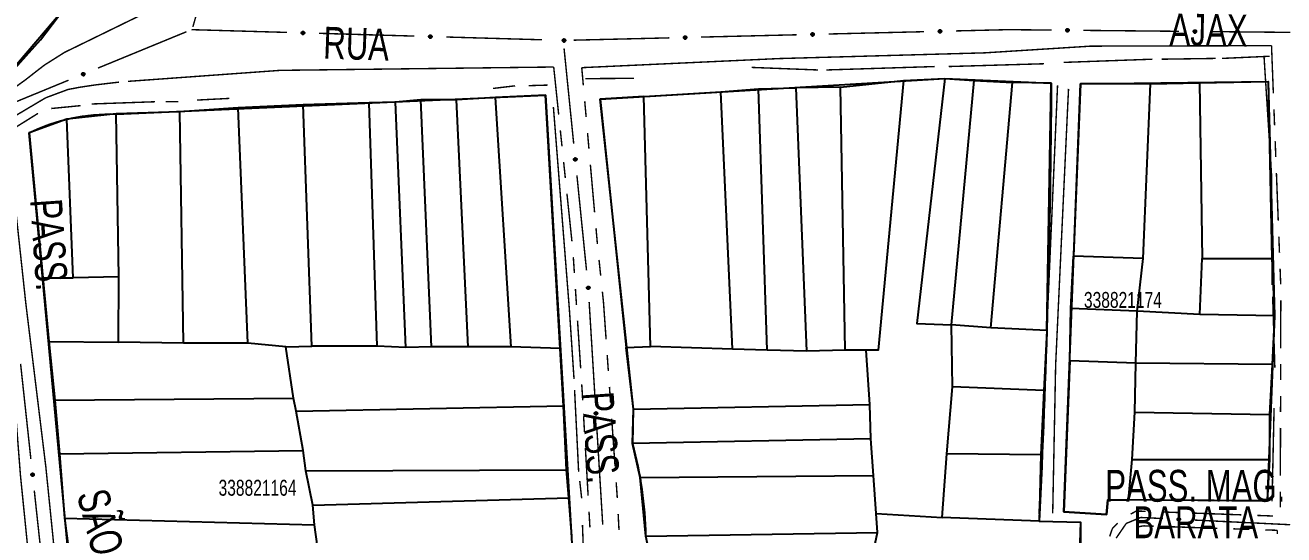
# Model space of a CAD drawing. Extents: x 203614 to 206284, y 4847494 to 4848495.
# Drawn here: x 203822 to 203980, y 4847613.5 to 4847677.5 of the extents above; entities that cross this region are included whole.
import ezdxf

# ---------------------------------------------------------------- set-up
doc = ezdxf.new("R2010")
doc.units = 0
doc.header["$LTSCALE"] = 1.5
doc.header["$MEASUREMENT"] = 0
doc.linetypes.add('PHANTOMX2', pattern=[5, 2.5, -0.5, 0.5, -0.5, 0.5, -0.5])
for name, color, linetype in [('CD-MALHA-LOTES', 40, 'CONTINUOUS'), ('CD_TXT_QUADRA', 7, 'CONTINUOUS'), ('HD-VALAS-DRENOS', 170, 'CONTINUOUS'), ('RU-QUADRAS', 210, 'CONTINUOUS'), ('SV-EIXO-RUA-N-PAV', 6, 'CONTINUOUS'), ('SV-EIXO-RUA-PAV', 20, 'CONTINUOUS'), ('SV-RUA-NAO-PAV-S-GUIA-C-GUIA', 7, 'PHANTOMX2'), ('SV-RUA-PAVIM-S-GUIA-C-GUIA', 7, 'CONTINUOUS'), ('SV-TXT-RUA-N-PAV-S-GUIA-C-GUIA', 7, 'CONTINUOUS'), ('SV-TXT-RUA-PAV-S-GUIA-C-GUIA', 7, 'CONTINUOUS')]:
    doc.layers.add(name, color=color, linetype=linetype)
doc.styles.add('ARIAL', font='ARIAL.TTF')

msp = doc.modelspace()

# ---------------------------------------------------------------- linework, layer by layer
at = {"layer": 'CD-MALHA-LOTES'}
for points in [[(203804.662072, 4847666.762072), (203808.142542, 4847665.448075), (203816.110321, 4847668.733797), (203818.963275, 4847670.255569), (203820.702537, 4847672.053955), (203823.902663, 4847675.650714), (203826.69132, 4847679.320072)], [(203909.32914, 4847669.137072), (203914.05236, 4847669.489326)], [(203914.05236, 4847669.489326), (203918.775673, 4847669.606882)], [(203915.128121, 4847636.690334), (203914.05236, 4847669.489326)], [(203924.325573, 4847669.724474), (203918.775673, 4847669.606882)], [(203920.087695, 4847636.573202), (203918.775673, 4847669.606882)], [(203924.325573, 4847669.724474), (203932.22864, 4847670.547194)], [(203924.928324, 4847636.695591), (203924.325573, 4847669.724474)], [(203932.22864, 4847670.547194), (203929.068287, 4847636.694699), (203927.533618, 4847636.697636)], [(203932.22864, 4847670.547194), (203937.432477, 4847670.781189)], [(203937.432477, 4847670.781189), (203933.902148, 4847640.035602), (203938.271326, 4847639.85977)], [(203937.432477, 4847670.781189), (203941.093173, 4847670.546651)], [(203938.271326, 4847639.85977), (203941.093173, 4847670.546651)], [(203941.093173, 4847670.546651), (203945.924115, 4847670.313248)], [(203943.221188, 4847639.516365), (203945.924115, 4847670.313248)], [(203950.230371, 4847639.169347), (203950.780297, 4847670.195549), (203945.924115, 4847670.313248)], [(203963.255147, 4847670.128431), (203954.473769, 4847670.132656), (203953.574495, 4847648.492809)], [(203962.344431, 4847648.187734), (203963.255147, 4847670.128431)], [(203963.255147, 4847670.128431), (203969.410433, 4847670.255741)], [(203969.410433, 4847670.255741), (203978.023182, 4847670.43402), (203978.49924, 4847648.191317)], [(203969.410433, 4847670.255741), (203969.726572, 4847648.185182)], [(203865.145416, 4847667.758243), (203856.876837, 4847667.474528)], [(203868.486682, 4847667.83381), (203865.145416, 4847667.758243)], [(203866.155477, 4847637.203438), (203865.145416, 4847667.758243)], [(203871.631358, 4847668.12878), (203868.486682, 4847667.83381)], [(203869.767164, 4847637.014694), (203868.486682, 4847667.83381)], [(203876.140873, 4847668.128977), (203871.631358, 4847668.12878)], [(203873.004455, 4847637.111226), (203871.631358, 4847668.12878)], [(203881.006286, 4847668.424022), (203876.140873, 4847668.128977)], [(203877.577229, 4847637.112719), (203876.140873, 4847668.128977)], [(203889.155858, 4847636.921092), (203887.295755, 4847668.71913), (203881.006286, 4847668.424022)], [(203882.97678, 4847637.112955), (203881.006286, 4847668.424022)], [(203899.643543, 4847668.547526), (203894.15572, 4847668.197616), (203897.412051, 4847637.043774)], [(203899.643543, 4847668.547526), (203909.32914, 4847669.137072)], [(203900.48363, 4847637.164528), (203899.643543, 4847668.547526)], [(203910.758967, 4847636.807492), (203909.32914, 4847669.137072)], [(203833.407822, 4847666.346099), (203827.224309, 4847665.678664)], [(203841.385257, 4847666.623792), (203833.407822, 4847666.346099)], [(203833.724647, 4847645.896791), (203833.407822, 4847666.346099)], [(203848.703337, 4847667.096367), (203841.385257, 4847666.623792)], [(203841.871986, 4847637.580178), (203841.385257, 4847666.623792)], [(203856.876837, 4847667.474528), (203848.703337, 4847667.096367)], [(203849.950592, 4847637.580532), (203848.703337, 4847667.096367)], [(203857.981828, 4847637.20308), (203856.876837, 4847667.474528)], [(203827.224309, 4847665.678664), (203822.472861, 4847663.97834), (203824.184437, 4847645.790565)], [(203827.984731, 4847645.790731), (203827.224309, 4847665.678664)], [(203953.264499, 4847641.91488), (203953.574495, 4847648.492809)], [(203962.344431, 4847648.187734), (203953.574495, 4847648.492809)], [(203961.573837, 4847641.609411), (203962.344431, 4847648.187734)], [(203969.421612, 4847641.151005), (203969.726572, 4847648.185182)], [(203969.726572, 4847648.185182), (203978.49924, 4847648.191317)], [(203978.49924, 4847648.191317), (203978.80615, 4847641.001977)], [(203824.184437, 4847645.790565), (203827.984731, 4847645.790731)], [(203824.184437, 4847645.790565), (203824.954358, 4847637.768339)], [(203833.724647, 4847645.896791), (203827.984731, 4847645.790731)], [(203833.713098, 4847637.687367), (203833.724647, 4847645.896791)], [(203953.113232, 4847635.339459), (203953.264499, 4847641.91488)], [(203961.573837, 4847641.609411), (203953.264499, 4847641.91488)], [(203961.421311, 4847635.041421), (203961.573837, 4847641.609411)], [(203969.421612, 4847641.151005), (203961.573837, 4847641.609411)], [(203978.80615, 4847641.001977), (203969.421612, 4847641.151005)], [(203978.80615, 4847641.001977), (203978.506808, 4847634.877767)], [(203943.221188, 4847639.516365), (203938.271326, 4847639.85977)], [(203938.398332, 4847632.103239), (203938.271326, 4847639.85977)], [(203950.230371, 4847639.169347), (203943.221188, 4847639.516365)], [(203824.954358, 4847637.768339), (203825.717618, 4847630.401206)], [(203824.954358, 4847637.768339), (203833.713098, 4847637.687367)], [(203841.871986, 4847637.580178), (203833.713098, 4847637.687367)], [(203950.230371, 4847639.169347), (203949.850313, 4847631.632009)], [(203849.950592, 4847637.580532), (203841.871986, 4847637.580178)], [(203854.702901, 4847637.108486), (203849.950592, 4847637.580532)], [(203854.702901, 4847637.108486), (203857.981828, 4847637.20308)], [(203855.663128, 4847630.685508), (203854.702901, 4847637.108486)], [(203866.155477, 4847637.203438), (203857.981828, 4847637.20308)], [(203869.767164, 4847637.014694), (203866.155477, 4847637.203438)], [(203873.004455, 4847637.111226), (203869.767164, 4847637.014694)], [(203877.577229, 4847637.112719), (203873.004455, 4847637.111226)], [(203882.97678, 4847637.112955), (203877.577229, 4847637.112719)], [(203889.155858, 4847636.921092), (203882.97678, 4847637.112955)], [(203889.559217, 4847629.686514), (203889.155858, 4847636.921092)], [(203897.412051, 4847637.043774), (203900.48363, 4847637.164528)], [(203898.363127, 4847629.296614), (203897.412051, 4847637.043774)], [(203910.758967, 4847636.807492), (203900.48363, 4847637.164528)], [(203915.128121, 4847636.690334), (203910.758967, 4847636.807492)], [(203920.087695, 4847636.573202), (203915.128121, 4847636.690334)], [(203924.928324, 4847636.695591), (203920.087695, 4847636.573202)], [(203927.533618, 4847636.697636), (203924.928324, 4847636.695591)], [(203928.010971, 4847629.869593), (203927.533618, 4847636.697636)], [(203953.113232, 4847635.339459), (203952.351378, 4847616.377767), (203957.737103, 4847616.07217), (203957.89025, 4847617.907176), (203960.506114, 4847617.90729)], [(203961.421311, 4847635.041421), (203953.113232, 4847635.339459)], [(203961.271121, 4847628.917319), (203961.421311, 4847635.041421)], [(203978.506808, 4847634.877767), (203961.421311, 4847635.041421)], [(203978.506808, 4847634.877767), (203978.197425, 4847628.612227)], [(203937.688487, 4847623.668299), (203938.398332, 4847632.103239)], [(203949.850313, 4847631.632009), (203938.398332, 4847632.103239)], [(203949.850313, 4847631.632009), (203949.496925, 4847623.551983)], [(203825.717618, 4847630.401206), (203855.663128, 4847630.685508)], [(203825.717618, 4847630.401206), (203826.290532, 4847623.695221)], [(203855.98223, 4847629.033378), (203855.663128, 4847630.685508)], [(203898.363127, 4847629.296614), (203928.010971, 4847629.869593)], [(203928.135847, 4847625.55752), (203928.010971, 4847629.869593)], [(203855.98223, 4847629.033378), (203889.559217, 4847629.686514)], [(203856.88744, 4847624.076323), (203855.98223, 4847629.033378)], [(203889.92445, 4847621.664877), (203889.559217, 4847629.686514)], [(203898.241469, 4847624.958647), (203898.363127, 4847629.296614)], [(203960.965737, 4847622.953558), (203961.271121, 4847628.917319)], [(203961.271121, 4847628.917319), (203978.197425, 4847628.612227)], [(203978.197425, 4847628.612227), (203978.199668, 4847622.954313)], [(203928.135847, 4847625.55752), (203898.241469, 4847624.958647)], [(203928.493685, 4847620.958157), (203928.135847, 4847625.55752)], [(203826.290532, 4847623.695221), (203856.88744, 4847624.076323)], [(203826.290532, 4847623.695221), (203826.914261, 4847615.600421)], [(203857.228874, 4847621.562521), (203856.88744, 4847624.076323)], [(203899.187522, 4847620.725592), (203898.241469, 4847624.958647)], [(203937.100071, 4847615.685829), (203937.688487, 4847623.668299)], [(203949.496925, 4847623.551983), (203937.688487, 4847623.668299)], [(203949.496925, 4847623.551983), (203949.262908, 4847615.216966)], [(203978.199668, 4847622.954313), (203977.893981, 4847617.755135), (203960.506114, 4847617.90729)], [(203960.506114, 4847617.90729), (203960.965737, 4847622.953558)], [(203960.965737, 4847622.953558), (203978.199668, 4847622.954313)], [(203857.228874, 4847621.562521), (203889.92445, 4847621.664877)], [(203858.079507, 4847617.230095), (203857.228874, 4847621.562521)], [(203890.208759, 4847618.172645), (203889.92445, 4847621.664877)], [(203899.187522, 4847620.725592), (203928.493685, 4847620.958157)], [(203899.902357, 4847613.340941), (203899.187522, 4847620.725592)], [(203928.811771, 4847616.205402), (203928.493685, 4847620.958157)], [(203858.079507, 4847617.230095), (203890.208759, 4847618.172645)], [(203858.286302, 4847614.768055), (203858.079507, 4847617.230095)], [(203890.587618, 4847613.353723), (203890.208759, 4847618.172645)], [(203826.914261, 4847615.600421), (203858.286302, 4847614.768055)], [(203826.914261, 4847615.600421), (203828.198496, 4847605.749643)], [(203928.811771, 4847616.205402), (203937.100071, 4847615.685829)], [(203928.957566, 4847613.811728), (203928.811771, 4847616.205402)], [(203949.262908, 4847615.216966), (203937.100071, 4847615.685829)], [(203858.657597, 4847612.036762), (203858.286302, 4847614.768055)], [(203949.262908, 4847615.216966), (203954.458649, 4847615.099844), (203954.461511, 4847607.882882)], [(203899.902357, 4847613.340941), (203928.957566, 4847613.811728)], [(203927.892289, 4847608.703162), (203928.957566, 4847613.811728)]]:
    msp.add_lwpolyline(points, dxfattribs=at)
at = {"layer": 'HD-VALAS-DRENOS', "const_width": 0.18, "flags": 128}
for points in [[(203949.88, 4847672.65), (203937.93, 4847672.3)], [(203963.47, 4847673.22), (203952.36, 4847672.82)], [(203971.42, 4847673.32), (203964.64, 4847673.22)], [(203978.21, 4847673.59), (203972.21, 4847673.32)], [(203977.5, 4847673.56), (203978.46, 4847658.44), (203978.52, 4847644.86)], [(203892.31, 4847670.78), (203898.4, 4847670.82)], [(203921.51, 4847671.87), (203913.19, 4847672.19)], [(203936.17, 4847672.3), (203922.56, 4847671.87)], [(203883.49, 4847669.88), (203880.71, 4847669.55)], [(203887.58, 4847669.97), (203885.2, 4847669.9)], [(203838.27, 4847667.88), (203830.34, 4847667.6)], [(203841.2, 4847667.89), (203839.62, 4847667.89)], [(203847.61, 4847668.3), (203843.54, 4847668.09)], [(203823.59, 4847666.42), (203820.3, 4847664.37)], [(203828.93, 4847667.39), (203825.25, 4847667.03)], [(203890.88, 4847633.08), (203890.29, 4847641.91), (203888.29, 4847667.22)], [(203978.58, 4847643.43), (203978.86, 4847634.5)], [(203891.46, 4847621.42), (203890.95, 4847631.68)], [(203978.76, 4847629.45), (203978.51, 4847617.72)], [(203891.84, 4847618.09), (203891.6, 4847620.26)], [(203892.58, 4847597.26), (203891.94, 4847614.74)]]:
    msp.add_lwpolyline(points, dxfattribs=at)
at = {"layer": 'RU-QUADRAS', "color": 6, "linetype": 'Continuous'}
msp.add_lwpolyline([(203826.69, 4847679.32), (203818.96, 4847670.26), (203816.11, 4847668.73), (203808.14, 4847665.45), (203804.66, 4847666.76, 0.0339293631), (203789.32, 4847646.46), (203759.03, 4847603.44), (203757.36, 4847596.35), (203753.05, 4847590.12), (203728.1, 4847596.38)], format="xyb", dxfattribs=at)
for points in [[(203894.16, 4847668.2), (203937.43, 4847670.78), (203950.78, 4847670.2, -0.011378488), (203949.26, 4847615.22), (203954.46, 4847615.1), (203953.76, 4847592.98), (203958.72, 4847592.86), (203959.56, 4847550.68), (203964.88, 4847550.44), (203964.64, 4847538.12), (203907.85, 4847539.41, -0.0432306885), (203906.3, 4847558.77), (203931.45, 4847560.41), (203931.92, 4847565.23), (203928.85, 4847565.23), (203929.09, 4847564.05), (203921.53, 4847563.23), (203921.42, 4847564.64), (203905.47, 4847562.99), (203903.34, 4847589.69), (203901.44, 4847606.24), (203899.9, 4847613.34, 0.0617728475), (203898.25, 4847624.95), (203898.36, 4847629.3)], [(203822.47, 4847663.98, -0.1192087912), (203833.4, 4847666.34), (203887.29, 4847668.7), (203891.95, 4847589.63), (203895.72, 4847564.74), (203895.86, 4847559.64), (203874.07, 4847561.97), (203874.36, 4847557.72), (203831.83, 4847563.67)]]:
    msp.add_lwpolyline(points, format="xyb", close=True, dxfattribs=at)
msp.add_lwpolyline([(203952.35, 4847616.38), (203954.48, 4847670.13), (203978.03, 4847670.43), (203978.81, 4847641), (203977.89, 4847617.76), (203957.89, 4847617.91), (203957.74, 4847616.07)], close=True, dxfattribs=at)
at = {"layer": 'SV-EIXO-RUA-N-PAV', "const_width": 0.18, "flags": 128}
for points in [[(203843.03, 4847677.27), (203846.325579, 4847688.808594)], [(203889.63, 4847674.57), (203890.837812, 4847662.630938)], [(203891.240416, 4847658.651251), (203892.448228, 4847646.71219)], [(203892.779445, 4847642.726716), (203893.510454, 4847630.749002)], [(203821.40436, 4847634.977384), (203822.693479, 4847623.046828)], [(203893.754124, 4847626.756431), (203894.485133, 4847614.778717)], [(203823.123185, 4847619.069976), (203824.412304, 4847607.13942)], [(203962.01, 4847615.69), (203960.894056, 4847615.227592)], [(203962.801117, 4847615.651647), (203962.01, 4847615.69)], [(203964.798771, 4847615.554798), (203962.801117, 4847615.651647)], [(203960.2, 4847614.94), (203958.929632, 4847613.084493)], [(203960.894056, 4847615.227592), (203960.2, 4847614.94)], [(203980.78, 4847614.78), (203968.794078, 4847615.361098)]]:
    msp.add_lwpolyline(points, dxfattribs=at)
at = {"layer": 'SV-EIXO-RUA-N-PAV', "flags": 128}
for points in [[(203891.134174, 4847660.795125), (203891.172497, 4847660.764738), (203891.19922, 4847660.730786), (203891.213358, 4847660.696052), (203891.217848, 4847660.662102), (203891.218529, 4847660.626851), (203891.211375, 4847660.59116), (203891.19466, 4847660.553305), (203891.164448, 4847660.514648), (203891.127867, 4847660.489559), (203891.094557, 4847660.473877), (203891.059425, 4847660.467156), (203891.02517, 4847660.467068), (203890.988341, 4847660.475725), (203890.950145, 4847660.493039), (203890.912008, 4847660.524359), (203890.886038, 4847660.557825), (203890.873246, 4847660.59178), (203890.866713, 4847660.627142), (203890.866449, 4847660.663138), (203890.873673, 4847660.698133), (203890.891174, 4847660.73656), (203890.922587, 4847660.773791), (203890.955669, 4847660.800074), (203890.989435, 4847660.81334), (203891.024395, 4847660.818987), (203891.059742, 4847660.820101), (203891.095919, 4847660.814403), (203891.134174, 4847660.795125)], [(203892.771123, 4847644.67012), (203892.808205, 4847644.638229), (203892.833554, 4847644.603238), (203892.846296, 4847644.567969), (203892.849429, 4847644.533867), (203892.848705, 4847644.498617), (203892.840134, 4847644.463239), (203892.821924, 4847644.426081), (203892.790195, 4847644.388659), (203892.752643, 4847644.365047), (203892.718734, 4847644.350705), (203892.683362, 4847644.34539), (203892.649131, 4847644.346667), (203892.612677, 4847644.356785), (203892.5752, 4847644.375607), (203892.538343, 4847644.408423), (203892.513727, 4847644.442898), (203892.502298, 4847644.477335), (203892.49718, 4847644.51293), (203892.498351, 4847644.548908), (203892.506964, 4847644.583587), (203892.525983, 4847644.621285), (203892.558854, 4847644.657235), (203892.592958, 4847644.682179), (203892.627226, 4847644.694088), (203892.662383, 4847644.698338), (203892.697746, 4847644.698041), (203892.733668, 4847644.690906), (203892.771123, 4847644.67012)], [(203893.733412, 4847628.902836), (203893.770494, 4847628.870945), (203893.795843, 4847628.835955), (203893.808585, 4847628.800685), (203893.811718, 4847628.766583), (203893.810994, 4847628.731333), (203893.802423, 4847628.695956), (203893.784213, 4847628.658797), (203893.752484, 4847628.621375), (203893.714932, 4847628.597763), (203893.681023, 4847628.583421), (203893.645651, 4847628.578106), (203893.61142, 4847628.579384), (203893.574966, 4847628.589502), (203893.53749, 4847628.608324), (203893.500632, 4847628.641139), (203893.476016, 4847628.675614), (203893.464587, 4847628.710052), (203893.459469, 4847628.745646), (203893.46064, 4847628.781624), (203893.469253, 4847628.816303), (203893.488272, 4847628.854002), (203893.521143, 4847628.889951), (203893.555247, 4847628.914895), (203893.589515, 4847628.926804), (203893.624672, 4847628.931054), (203893.660035, 4847628.930758), (203893.695957, 4847628.923623), (203893.733412, 4847628.902836)], [(203823.00234, 4847621.213077), (203823.040869, 4847621.182951), (203823.067823, 4847621.149181), (203823.082197, 4847621.114545), (203823.086918, 4847621.080626), (203823.08784, 4847621.045381), (203823.080929, 4847621.009642), (203823.064473, 4847620.971674), (203823.034524, 4847620.932812), (203822.998116, 4847620.907474), (203822.964912, 4847620.891565), (203822.929827, 4847620.884606), (203822.895573, 4847620.884284), (203822.858687, 4847620.89269), (203822.820373, 4847620.909743), (203822.782025, 4847620.940803), (203822.755827, 4847620.974092), (203822.742803, 4847621.007958), (203822.73603, 4847621.043275), (203822.735521, 4847621.079269), (203822.742506, 4847621.114312), (203822.759745, 4847621.152857), (203822.790903, 4847621.190301), (203822.823806, 4847621.216809), (203822.857481, 4847621.230305), (203822.892401, 4847621.23619), (203822.92774, 4847621.237544), (203822.963955, 4847621.232093), (203823.00234, 4847621.213077)], [(203966.934606, 4847615.341039), (203966.898857, 4847615.307661), (203966.861308, 4847615.286284), (203966.824859, 4847615.277469), (203966.790618, 4847615.278078), (203966.755658, 4847615.282646), (203966.721428, 4847615.295028), (203966.68648, 4847615.317186), (203966.652745, 4847615.352812), (203966.633375, 4847615.392717), (203966.622821, 4847615.427989), (203966.6214, 4847615.46373), (203966.626406, 4847615.497617), (203966.640444, 4847615.532748), (203966.663245, 4847615.567946), (203966.699889, 4847615.601), (203966.736845, 4847615.621705), (203966.772325, 4847615.629305), (203966.808265, 4847615.630506), (203966.8439, 4847615.625415), (203966.877432, 4847615.613067), (203966.912828, 4847615.590046), (203966.944974, 4847615.553446), (203966.966045, 4847615.516823), (203966.974142, 4847615.481459), (203966.974528, 4847615.446049), (203966.970372, 4847615.410929), (203966.959358, 4847615.376001), (203966.934606, 4847615.341039)]]:
    msp.add_lwpolyline(points, close=True, dxfattribs=at)
for points in [[(203890.866449, 4847660.663138), (203890.886038, 4847660.557825)], [(203890.87113, 4847660.676382), (203890.897891, 4847660.547426)], [(203890.873673, 4847660.698133), (203890.912008, 4847660.524359)], [(203890.885345, 4847660.712107), (203890.929834, 4847660.516371)], [(203890.891174, 4847660.73656), (203890.950145, 4847660.493039)], [(203890.908789, 4847660.751509), (203890.968427, 4847660.487359)], [(203890.922587, 4847660.773791), (203890.988341, 4847660.475725)], [(203890.93835, 4847660.784672), (203891.005236, 4847660.475997)], [(203890.955669, 4847660.800074), (203891.02517, 4847660.467068)], [(203890.972136, 4847660.803177), (203891.041494, 4847660.470064)], [(203890.989435, 4847660.81334), (203891.059425, 4847660.467156)], [(203891.006747, 4847660.813535), (203891.074214, 4847660.472003)], [(203891.024395, 4847660.818987), (203891.094557, 4847660.473877)], [(203891.04354, 4847660.815886), (203891.112485, 4847660.486847)], [(203891.059742, 4847660.820101), (203891.127867, 4847660.489559)], [(203891.078166, 4847660.812532), (203891.146135, 4847660.506709)], [(203891.095919, 4847660.814403), (203891.164448, 4847660.514648)], [(203891.113342, 4847660.803747), (203891.177328, 4847660.537294)], [(203891.134174, 4847660.795125), (203891.19466, 4847660.553305)], [(203891.154376, 4847660.777725), (203891.201854, 4847660.579548)], [(203891.172497, 4847660.764738), (203891.211375, 4847660.59116)], [(203891.187814, 4847660.745449), (203891.21308, 4847660.617714)], [(203891.19922, 4847660.730786), (203891.218529, 4847660.626851)], [(203892.498351, 4847644.548908), (203892.513727, 4847644.442898)], [(203892.503556, 4847644.561954), (203892.525156, 4847644.432035)], [(203892.506964, 4847644.583587), (203892.538343, 4847644.408423)], [(203892.519184, 4847644.597084), (203892.555836, 4847644.39973)], [(203892.525983, 4847644.621285), (203892.5752, 4847644.375607)], [(203892.544179, 4847644.635521), (203892.593242, 4847644.369204)], [(203892.558854, 4847644.657235), (203892.612677, 4847644.356785)], [(203892.575038, 4847644.667479), (203892.629568, 4847644.356383)], [(203892.592958, 4847644.682179), (203892.649131, 4847644.346667)], [(203892.609536, 4847644.684622), (203892.665562, 4847644.349011)], [(203892.627226, 4847644.694088), (203892.683362, 4847644.34539)], [(203892.644532, 4847644.693594), (203892.698333, 4847644.349643)], [(203892.662383, 4847644.698338), (203892.718734, 4847644.350705)], [(203892.681389, 4847644.694476), (203892.737166, 4847644.36295)], [(203892.697746, 4847644.698041), (203892.752643, 4847644.365047)], [(203892.715854, 4847644.689744), (203892.77158, 4847644.381455)], [(203892.733668, 4847644.690906), (203892.790195, 4847644.388659)], [(203892.750652, 4847644.679564), (203892.803967, 4847644.410773)], [(203892.771123, 4847644.67012), (203892.821924, 4847644.426081)], [(203892.790616, 4847644.651928), (203892.830158, 4847644.452016)], [(203892.808205, 4847644.638229), (203892.840134, 4847644.463239)], [(203892.822741, 4847644.618345), (203892.842896, 4847644.489704)], [(203892.833554, 4847644.603238), (203892.848705, 4847644.498617)], [(203893.46064, 4847628.781624), (203893.476016, 4847628.675614)], [(203893.465845, 4847628.79467), (203893.487445, 4847628.664751)], [(203893.469253, 4847628.816303), (203893.500632, 4847628.641139)], [(203893.481473, 4847628.829801), (203893.518125, 4847628.632447)], [(203893.488272, 4847628.854002), (203893.53749, 4847628.608324)], [(203893.506468, 4847628.868237), (203893.555531, 4847628.60192)], [(203893.521143, 4847628.889951), (203893.574966, 4847628.589502)], [(203893.537327, 4847628.900196), (203893.591857, 4847628.5891)], [(203893.555247, 4847628.914895), (203893.61142, 4847628.579384)], [(203893.571825, 4847628.917339), (203893.627851, 4847628.581727)], [(203893.589515, 4847628.926804), (203893.645651, 4847628.578106)], [(203893.606821, 4847628.92631), (203893.660622, 4847628.58236)], [(203893.624672, 4847628.931054), (203893.681023, 4847628.583421)], [(203893.643678, 4847628.927192), (203893.699455, 4847628.595666)], [(203893.660035, 4847628.930758), (203893.714932, 4847628.597763)], [(203893.678143, 4847628.92246), (203893.733869, 4847628.614171)], [(203893.695957, 4847628.923623), (203893.752484, 4847628.621375)], [(203893.712941, 4847628.91228), (203893.766256, 4847628.643489)], [(203893.733412, 4847628.902836), (203893.784213, 4847628.658797)], [(203893.752905, 4847628.884644), (203893.792447, 4847628.684732)], [(203893.770494, 4847628.870945), (203893.802423, 4847628.695956)], [(203893.78503, 4847628.851061), (203893.805185, 4847628.72242)], [(203893.795843, 4847628.835955), (203893.810994, 4847628.731333)], [(203822.735521, 4847621.079269), (203822.755827, 4847620.974092)], [(203822.740112, 4847621.092544), (203822.76775, 4847620.963774)], [(203822.742506, 4847621.114312), (203822.782025, 4847620.940803)], [(203822.754083, 4847621.128365), (203822.799904, 4847620.932936)], [(203822.759745, 4847621.152857), (203822.820373, 4847620.909743)], [(203822.777258, 4847621.167926), (203822.838694, 4847620.904188)], [(203822.790903, 4847621.190301), (203822.858687, 4847620.89269)], [(203822.806592, 4847621.20129), (203822.875579, 4847620.893077)], [(203822.823806, 4847621.216809), (203822.895573, 4847620.884284)], [(203822.840252, 4847621.220024), (203822.911877, 4847620.887392)], [(203822.857481, 4847621.230305), (203822.929827, 4847620.884606)], [(203822.874791, 4847621.230618), (203822.944583, 4847620.889553)], [(203822.892401, 4847621.23619), (203822.964912, 4847620.891565)], [(203822.911567, 4847621.233219), (203822.982752, 4847620.904657)], [(203822.92774, 4847621.237544), (203822.998116, 4847620.907474)], [(203822.946215, 4847621.230101), (203823.016266, 4847620.924748)], [(203822.963955, 4847621.232093), (203823.034524, 4847620.932812)], [(203822.98145, 4847621.221556), (203823.04725, 4847620.955545)], [(203823.00234, 4847621.213077), (203823.064473, 4847620.971674)], [(203823.022661, 4847621.195814), (203823.071488, 4847620.997965)], [(203823.040869, 4847621.182951), (203823.080929, 4847621.009642)], [(203823.056318, 4847621.163767), (203823.082453, 4847621.036207)], [(203823.067823, 4847621.149181), (203823.08784, 4847621.045381)], [(203966.95339, 4847615.53624), (203966.6382, 4847615.516002)], [(203966.944974, 4847615.553446), (203966.640444, 4847615.532748)], [(203966.924992, 4847615.570404), (203966.65491, 4847615.550711)], [(203966.912828, 4847615.590046), (203966.663245, 4847615.567946)], [(203966.889514, 4847615.599446), (203966.689338, 4847615.584561)], [(203966.877432, 4847615.613067), (203966.699889, 4847615.601)], [(203966.8563, 4847615.618816), (203966.724799, 4847615.61153)], [(203966.8439, 4847615.625415), (203966.736845, 4847615.621705)], [(203966.974142, 4847615.481459), (203966.6214, 4847615.46373)], [(203966.974528, 4847615.446049), (203966.622821, 4847615.427989)], [(203966.971761, 4847615.464311), (203966.623993, 4847615.448384)], [(203966.966045, 4847615.516823), (203966.626406, 4847615.497617)], [(203966.966664, 4847615.500077), (203966.626942, 4847615.481028)], [(203966.968614, 4847615.427578), (203966.63298, 4847615.408331)], [(203966.970372, 4847615.410929), (203966.633375, 4847615.392717)], [(203966.960147, 4847615.393835), (203966.647617, 4847615.372102)], [(203966.959358, 4847615.376001), (203966.652745, 4847615.352812)], [(203966.946229, 4847615.360357), (203966.673224, 4847615.336707)], [(203966.934606, 4847615.341039), (203966.68648, 4847615.317186)], [(203966.914395, 4847615.323649), (203966.711361, 4847615.30617)], [(203966.898857, 4847615.307661), (203966.721428, 4847615.295028)], [(203966.877505, 4847615.295383), (203966.747433, 4847615.289394)], [(203966.861308, 4847615.286284), (203966.755658, 4847615.282646)]]:
    msp.add_lwpolyline(points, dxfattribs=at)
at = {"layer": 'SV-EIXO-RUA-PAV', "const_width": 0.18, "flags": 128}
for points in [[(203831.125248, 4847672.107564), (203842.224553, 4847676.668861)], [(203842.86, 4847676.93), (203854.855004, 4847676.583767)], [(203858.853339, 4847676.468357), (203870.848343, 4847676.122124)], [(203874.846678, 4847676.006713), (203886.841682, 4847675.660481)], [(203890.840165, 4847675.609326), (203902.836643, 4847675.900033)], [(203906.835469, 4847675.996935), (203918.831948, 4847676.287642)], [(203922.830774, 4847676.384545), (203934.827252, 4847676.675252)], [(203938.826078, 4847676.772154), (203944.824317, 4847676.917508)], [(203944.824317, 4847676.917508), (203945.34, 4847676.93)], [(203945.34, 4847676.93), (203950.823914, 4847676.877402)], [(203954.82373, 4847676.839039), (203966.823178, 4847676.723949)], [(203970.822994, 4847676.685586), (203979.82258, 4847676.599268)], [(203979.82258, 4847676.599268), (203980.79, 4847676.59)], [(203818.21, 4847666.8), (203827.425479, 4847670.587132)]]:
    msp.add_lwpolyline(points, dxfattribs=at)
at = {"layer": 'SV-EIXO-RUA-PAV', "flags": 128}
for points in [[(203856.713727, 4847676.640242), (203856.748815, 4847676.674314), (203856.785938, 4847676.696422), (203856.822208, 4847676.70595), (203856.856454, 4847676.706012), (203856.891496, 4847676.702129), (203856.925963, 4847676.69042), (203856.961338, 4847676.66895), (203856.995764, 4847676.633992), (203857.015912, 4847676.594474), (203857.027155, 4847676.559415), (203857.029276, 4847676.523709), (203857.024934, 4847676.48973), (203857.011587, 4847676.454331), (203856.989479, 4847676.418694), (203856.95349, 4847676.384928), (203856.916947, 4847676.363504), (203856.881623, 4847676.355209), (203856.845713, 4847676.353305), (203856.809985, 4847676.357697), (203856.776218, 4847676.369386), (203856.740377, 4847676.39171), (203856.707521, 4847676.427673), (203856.685737, 4847676.463876), (203856.676948, 4847676.499075), (203856.675869, 4847676.534471), (203856.679336, 4847676.569665), (203856.689664, 4847676.604802), (203856.713727, 4847676.640242)], [(203872.707066, 4847676.178599), (203872.742153, 4847676.212671), (203872.779277, 4847676.234779), (203872.815547, 4847676.244306), (203872.849793, 4847676.244368), (203872.884835, 4847676.240485), (203872.919302, 4847676.228776), (203872.954677, 4847676.207307), (203872.989103, 4847676.172349), (203873.009251, 4847676.132831), (203873.020494, 4847676.097772), (203873.022615, 4847676.062066), (203873.018273, 4847676.028087), (203873.004926, 4847675.992687), (203872.982818, 4847675.95705), (203872.946829, 4847675.923285), (203872.910286, 4847675.90186), (203872.874962, 4847675.893566), (203872.839052, 4847675.891661), (203872.803324, 4847675.896054), (203872.769557, 4847675.907743), (203872.733716, 4847675.930066), (203872.70086, 4847675.966029), (203872.679075, 4847676.002233), (203872.670287, 4847676.037431), (203872.669208, 4847676.072827), (203872.672675, 4847676.108022), (203872.683003, 4847676.143158), (203872.707066, 4847676.178599)], [(203889.483695, 4847675.686567), (203889.516925, 4847675.722453), (203889.552823, 4847675.7465), (203889.588537, 4847675.757938), (203889.622731, 4847675.759817), (203889.65793, 4847675.757799), (203889.69297, 4847675.747935), (203889.729434, 4847675.728373), (203889.765666, 4847675.695291), (203889.787883, 4847675.656898), (203889.80097, 4847675.622485), (203889.804983, 4847675.586942), (203889.802449, 4847675.55278), (203889.791, 4847675.516722), (203889.770814, 4847675.479962), (203889.736667, 4847675.444335), (203889.701312, 4847675.421001), (203889.666478, 4847675.410845), (203889.63072, 4847675.407037), (203889.594809, 4847675.409528), (203889.560469, 4847675.419409), (203889.523495, 4847675.439799), (203889.488777, 4847675.473968), (203889.465102, 4847675.508965), (203889.454459, 4847675.543647), (203889.451503, 4847675.578936), (203889.453097, 4847675.614265), (203889.461547, 4847675.6499), (203889.483695, 4847675.686567)], [(203904.689751, 4847676.055051), (203904.722982, 4847676.090937), (203904.75888, 4847676.114984), (203904.794593, 4847676.126422), (203904.828788, 4847676.128301), (203904.863987, 4847676.126283), (203904.899026, 4847676.116419), (203904.935491, 4847676.096857), (203904.971723, 4847676.063775), (203904.993939, 4847676.025382), (203905.007027, 4847675.990969), (203905.011039, 4847675.955426), (203905.008506, 4847675.921264), (203904.997056, 4847675.885206), (203904.976871, 4847675.848446), (203904.942724, 4847675.812819), (203904.907369, 4847675.789485), (203904.872534, 4847675.779329), (203904.836776, 4847675.775521), (203904.800865, 4847675.778012), (203904.766526, 4847675.787893), (203904.729551, 4847675.808283), (203904.694833, 4847675.842452), (203904.671158, 4847675.877449), (203904.660515, 4847675.912131), (203904.657559, 4847675.94742), (203904.659154, 4847675.982749), (203904.667603, 4847676.018384), (203904.689751, 4847676.055051)], [(203920.685056, 4847676.442661), (203920.718286, 4847676.478546), (203920.754184, 4847676.502593), (203920.789897, 4847676.514032), (203920.824092, 4847676.515911), (203920.859291, 4847676.513893), (203920.89433, 4847676.504029), (203920.930795, 4847676.484466), (203920.967027, 4847676.451384), (203920.989244, 4847676.412991), (203921.002331, 4847676.378578), (203921.006343, 4847676.343035), (203921.00381, 4847676.308874), (203920.99236, 4847676.272816), (203920.972175, 4847676.236056), (203920.938028, 4847676.200428), (203920.902673, 4847676.177095), (203920.867839, 4847676.166938), (203920.83208, 4847676.163131), (203920.79617, 4847676.165621), (203920.76183, 4847676.175502), (203920.724855, 4847676.195893), (203920.690137, 4847676.230062), (203920.666463, 4847676.265058), (203920.655819, 4847676.299741), (203920.652864, 4847676.335029), (203920.654458, 4847676.370358), (203920.662907, 4847676.405994), (203920.685056, 4847676.442661)], [(203936.68036, 4847676.83027), (203936.71359, 4847676.866156), (203936.749488, 4847676.890203), (203936.785202, 4847676.901641), (203936.819396, 4847676.90352), (203936.854595, 4847676.901502), (203936.889635, 4847676.891638), (203936.926099, 4847676.872076), (203936.962331, 4847676.838994), (203936.984548, 4847676.800601), (203936.997635, 4847676.766188), (203937.001648, 4847676.730645), (203936.999114, 4847676.696483), (203936.987665, 4847676.660425), (203936.967479, 4847676.623665), (203936.933332, 4847676.588038), (203936.897977, 4847676.564704), (203936.863143, 4847676.554548), (203936.827385, 4847676.55074), (203936.791474, 4847676.553231), (203936.757134, 4847676.563112), (203936.72016, 4847676.583502), (203936.685442, 4847676.617671), (203936.661767, 4847676.652668), (203936.651124, 4847676.68735), (203936.648168, 4847676.722639), (203936.649762, 4847676.757968), (203936.658212, 4847676.793603), (203936.68036, 4847676.83027)], [(203952.681203, 4847676.969674), (203952.715628, 4847677.004416), (203952.752319, 4847677.027235), (203952.788398, 4847677.037459), (203952.822637, 4847677.038181), (203952.857748, 4847677.034974), (203952.892433, 4847677.023931), (203952.928216, 4847677.003147), (203952.963309, 4847676.968858), (203952.984214, 4847676.929736), (203952.996131, 4847676.8949), (203952.998939, 4847676.859242), (203952.995252, 4847676.825186), (203952.98259, 4847676.789535), (203952.961173, 4847676.753479), (203952.925841, 4847676.719026), (203952.889717, 4847676.696902), (203952.854559, 4847676.687929), (203952.818693, 4847676.685332), (203952.782887, 4847676.689036), (203952.748901, 4847676.700072), (203952.712637, 4847676.721701), (203952.679094, 4847676.757025), (203952.656616, 4847676.792802), (203952.647151, 4847676.827824), (203952.645391, 4847676.863193), (203952.648179, 4847676.898448), (203952.657828, 4847676.933777), (203952.681203, 4847676.969674)], [(203968.680468, 4847676.816221), (203968.714892, 4847676.850962), (203968.751583, 4847676.873782), (203968.787663, 4847676.884006), (203968.821901, 4847676.884728), (203968.857012, 4847676.881521), (203968.891698, 4847676.870478), (203968.92748, 4847676.849693), (203968.962573, 4847676.815405), (203968.983478, 4847676.776283), (203968.995395, 4847676.741447), (203968.998203, 4847676.705789), (203968.994516, 4847676.671732), (203968.981854, 4847676.636082), (203968.960437, 4847676.600026), (203968.925105, 4847676.565573), (203968.888981, 4847676.543449), (203968.853823, 4847676.534475), (203968.817957, 4847676.531879), (203968.782151, 4847676.535583), (203968.748165, 4847676.546619), (203968.711901, 4847676.568248), (203968.678358, 4847676.603571), (203968.65588, 4847676.639349), (203968.646416, 4847676.674371), (203968.644655, 4847676.70974), (203968.647443, 4847676.744994), (203968.657092, 4847676.780323), (203968.680468, 4847676.816221)], [(203829.100625, 4847671.394552), (203829.118826, 4847671.439948), (203829.143751, 4847671.475241), (203829.173013, 4847671.498694), (203829.204275, 4847671.512677), (203829.237868, 4847671.523379), (203829.274118, 4847671.526697), (203829.315167, 4847671.521467), (203829.360833, 4847671.503529), (203829.395309, 4847671.475619), (203829.419837, 4847671.448161), (203829.436294, 4847671.416403), (203829.446144, 4847671.383594), (203829.448345, 4847671.345826), (203829.442639, 4847671.304279), (203829.42349, 4847671.258797), (203829.398817, 4847671.224363), (203829.369918, 4847671.202422), (203829.337885, 4847671.186079), (203829.303458, 4847671.175564), (203829.267856, 4847671.172512), (203829.226035, 4847671.178333), (203829.181394, 4847671.197828), (203829.14677, 4847671.222044), (203829.124429, 4847671.250628), (203829.109049, 4847671.282526), (203829.097905, 4847671.316089), (203829.093053, 4847671.35239), (203829.100625, 4847671.394552)]]:
    msp.add_lwpolyline(points, close=True, dxfattribs=at)
for points in [[(203856.675869, 4847676.534471), (203857.027155, 4847676.559415)], [(203856.676948, 4847676.499075), (203857.029276, 4847676.523709)], [(203856.678993, 4847676.516266), (203857.026383, 4847676.539001)], [(203856.679336, 4847676.569665), (203857.015912, 4847676.594474)], [(203856.68142, 4847676.553054), (203857.016613, 4847676.578871)], [(203856.684789, 4847676.480607), (203857.024074, 4847676.506306)], [(203856.685737, 4847676.463876), (203857.024934, 4847676.48973)], [(203856.689224, 4847676.586956), (203857.001269, 4847676.614806)], [(203856.689664, 4847676.604802), (203856.995764, 4847676.633992)], [(203856.698769, 4847676.444711), (203857.013502, 4847676.471118)], [(203856.702484, 4847676.6207), (203856.974974, 4847676.649692)], [(203856.707521, 4847676.427673), (203857.011587, 4847676.454331)], [(203856.713727, 4847676.640242), (203856.961338, 4847676.66895)], [(203856.727831, 4847676.41111), (203856.997475, 4847676.436089)], [(203856.733593, 4847676.658025), (203856.936246, 4847676.679477)], [(203856.740377, 4847676.39171), (203856.989479, 4847676.418694)], [(203856.748815, 4847676.674314), (203856.925963, 4847676.69042)], [(203856.763871, 4847676.382768), (203856.963717, 4847676.401571)], [(203856.769922, 4847676.687008), (203856.899852, 4847676.695544)], [(203856.776218, 4847676.369386), (203856.95349, 4847676.384928)], [(203856.785938, 4847676.696422), (203856.891496, 4847676.702129)], [(203856.797458, 4847676.364052), (203856.928791, 4847676.373912)], [(203856.809985, 4847676.357697), (203856.916947, 4847676.363504)], [(203872.669208, 4847676.072827), (203873.020494, 4847676.097772)], [(203872.670287, 4847676.037431), (203873.022615, 4847676.062066)], [(203872.672332, 4847676.054623), (203873.019721, 4847676.077358)], [(203872.672675, 4847676.108022), (203873.009251, 4847676.132831)], [(203872.674759, 4847676.09141), (203873.009951, 4847676.117227)], [(203872.678128, 4847676.018963), (203873.017412, 4847676.044662)], [(203872.679075, 4847676.002233), (203873.018273, 4847676.028087)], [(203872.682563, 4847676.125312), (203872.994608, 4847676.153163)], [(203872.683003, 4847676.143158), (203872.989103, 4847676.172349)], [(203872.692108, 4847675.983067), (203873.006841, 4847676.009475)], [(203872.695823, 4847676.159057), (203872.968313, 4847676.188049)], [(203872.70086, 4847675.966029), (203873.004926, 4847675.992687)], [(203872.707066, 4847676.178599), (203872.954677, 4847676.207307)], [(203872.72117, 4847675.949466), (203872.990814, 4847675.974445)], [(203872.726932, 4847676.196381), (203872.929585, 4847676.217834)], [(203872.733716, 4847675.930066), (203872.982818, 4847675.95705)], [(203872.742153, 4847676.212671), (203872.919302, 4847676.228776)], [(203872.75721, 4847675.921124), (203872.957056, 4847675.939927)], [(203872.763261, 4847676.225365), (203872.893191, 4847676.2339)], [(203872.769557, 4847675.907743), (203872.946829, 4847675.923285)], [(203872.779277, 4847676.234779), (203872.884835, 4847676.240485)], [(203872.790797, 4847675.902409), (203872.92213, 4847675.912269)], [(203872.803324, 4847675.896054), (203872.910286, 4847675.90186)], [(203889.451503, 4847675.578936), (203889.80097, 4847675.622485)], [(203889.453097, 4847675.614265), (203889.787883, 4847675.656898)], [(203889.454459, 4847675.543647), (203889.804983, 4847675.586942)], [(203889.455588, 4847675.560923), (203889.801282, 4847675.602058)], [(203889.45606, 4847675.597788), (203889.78941, 4847675.641354)], [(203889.461547, 4847675.6499), (203889.765666, 4847675.695291)], [(203889.462054, 4847675.632056), (203889.772181, 4847675.676424)], [(203889.463268, 4847675.525621), (203889.800711, 4847675.569286)], [(203889.473505, 4847675.666456), (203889.744073, 4847675.709866)], [(203889.483695, 4847675.686567), (203889.729434, 4847675.728373)], [(203889.50259, 4847675.705379), (203889.703819, 4847675.737554)], [(203889.516925, 4847675.722453), (203889.69297, 4847675.747935)], [(203889.53733, 4847675.736249), (203889.666624, 4847675.751667)], [(203889.552823, 4847675.7465), (203889.65793, 4847675.757799)], [(203904.657559, 4847675.94742), (203905.007027, 4847675.990969)], [(203904.659154, 4847675.982749), (203904.993939, 4847676.025382)], [(203904.660515, 4847675.912131), (203905.011039, 4847675.955426)], [(203904.661645, 4847675.929407), (203905.007338, 4847675.970542)], [(203904.662116, 4847675.966271), (203904.995467, 4847676.009837)], [(203904.667603, 4847676.018384), (203904.971723, 4847676.063775)], [(203904.668111, 4847676.00054), (203904.978238, 4847676.044908)], [(203904.669325, 4847675.894105), (203905.006768, 4847675.93777)], [(203904.671158, 4847675.877449), (203905.008506, 4847675.921264)], [(203904.679561, 4847676.03494), (203904.950129, 4847676.07835)], [(203904.68519, 4847675.859002), (203904.998078, 4847675.902072)], [(203904.689751, 4847676.055051), (203904.935491, 4847676.096857)], [(203904.694833, 4847675.842452), (203904.997056, 4847675.885206)], [(203904.708646, 4847676.073863), (203904.909875, 4847676.106038)], [(203904.715994, 4847675.82699), (203904.983932, 4847675.866241)], [(203904.722982, 4847676.090937), (203904.899026, 4847676.116419)], [(203904.729551, 4847675.808283), (203904.976871, 4847675.848446)], [(203904.743386, 4847676.104733), (203904.87268, 4847676.120151)], [(203904.753486, 4847675.8006), (203904.952053, 4847675.82998)], [(203904.75888, 4847676.114984), (203904.863987, 4847676.126283)], [(203904.766526, 4847675.787893), (203904.942724, 4847675.812819)], [(203904.788019, 4847675.783693), (203904.918644, 4847675.800507)], [(203904.800865, 4847675.778012), (203904.907369, 4847675.789485)], [(203920.652864, 4847676.335029), (203921.002331, 4847676.378578)], [(203920.654458, 4847676.370358), (203920.989244, 4847676.412991)], [(203920.655819, 4847676.299741), (203921.006343, 4847676.343035)], [(203920.656949, 4847676.317017), (203921.002643, 4847676.358152)], [(203920.657421, 4847676.353881), (203920.990771, 4847676.397447)], [(203920.662907, 4847676.405994), (203920.967027, 4847676.451384)], [(203920.663415, 4847676.388149), (203920.973542, 4847676.432517)], [(203920.664629, 4847676.281715), (203921.002072, 4847676.32538)], [(203920.666463, 4847676.265058), (203921.00381, 4847676.308874)], [(203920.674866, 4847676.42255), (203920.945433, 4847676.465959)], [(203920.680494, 4847676.246611), (203920.993382, 4847676.289681)], [(203920.685056, 4847676.442661), (203920.930795, 4847676.484466)], [(203920.690137, 4847676.230062), (203920.99236, 4847676.272816)], [(203920.703951, 4847676.461472), (203920.90518, 4847676.493647)], [(203920.711298, 4847676.214599), (203920.979237, 4847676.253851)], [(203920.718286, 4847676.478546), (203920.89433, 4847676.504029)], [(203920.724855, 4847676.195893), (203920.972175, 4847676.236056)], [(203920.738691, 4847676.492343), (203920.867985, 4847676.50776)], [(203920.74879, 4847676.18821), (203920.947357, 4847676.21759)], [(203920.754184, 4847676.502593), (203920.859291, 4847676.513893)], [(203920.76183, 4847676.175502), (203920.938028, 4847676.200428)], [(203920.783323, 4847676.171302), (203920.913948, 4847676.188117)], [(203920.79617, 4847676.165621), (203920.902673, 4847676.177095)], [(203936.648168, 4847676.722639), (203936.997635, 4847676.766188)], [(203936.649762, 4847676.757968), (203936.984548, 4847676.800601)], [(203936.651124, 4847676.68735), (203937.001648, 4847676.730645)], [(203936.652253, 4847676.704626), (203936.997947, 4847676.745761)], [(203936.652725, 4847676.74149), (203936.986075, 4847676.785056)], [(203936.658212, 4847676.793603), (203936.962331, 4847676.838994)], [(203936.658719, 4847676.775759), (203936.968846, 4847676.820127)], [(203936.659933, 4847676.669324), (203936.997376, 4847676.712989)], [(203936.661767, 4847676.652668), (203936.999114, 4847676.696483)], [(203936.67017, 4847676.810159), (203936.940738, 4847676.853569)], [(203936.675798, 4847676.634221), (203936.988687, 4847676.677291)], [(203936.68036, 4847676.83027), (203936.926099, 4847676.872076)], [(203936.685442, 4847676.617671), (203936.987665, 4847676.660425)], [(203936.699255, 4847676.849082), (203936.900484, 4847676.881257)], [(203936.706602, 4847676.602209), (203936.974541, 4847676.64146)], [(203936.71359, 4847676.866156), (203936.889635, 4847676.891638)], [(203936.72016, 4847676.583502), (203936.967479, 4847676.623665)], [(203936.733995, 4847676.879952), (203936.863289, 4847676.89537)], [(203936.744095, 4847676.575819), (203936.942661, 4847676.6052)], [(203936.749488, 4847676.890203), (203936.854595, 4847676.901502)], [(203936.757134, 4847676.563112), (203936.933332, 4847676.588038)], [(203936.778627, 4847676.558912), (203936.909253, 4847676.575727)], [(203936.791474, 4847676.553231), (203936.897977, 4847676.564704)], [(203952.645391, 4847676.863193), (203952.996131, 4847676.8949)], [(203952.647151, 4847676.827824), (203952.998939, 4847676.859242)], [(203952.648179, 4847676.898448), (203952.984214, 4847676.929736)], [(203952.648865, 4847676.845052), (203952.995751, 4847676.874475)], [(203952.650582, 4847676.881879), (203952.985215, 4847676.914149)], [(203952.655347, 4847676.809511), (203952.994073, 4847676.841741)], [(203952.656616, 4847676.792802), (203952.995252, 4847676.825186)], [(203952.657732, 4847676.915925), (203952.969182, 4847676.949782)], [(203952.657828, 4847676.933777), (203952.963309, 4847676.968858)], [(203952.670015, 4847676.773891), (203952.984181, 4847676.806357)], [(203952.670339, 4847676.949919), (203952.94222, 4847676.984155)], [(203952.679094, 4847676.757025), (203952.98259, 4847676.789535)], [(203952.681203, 4847676.969674), (203952.928216, 4847677.003147)], [(203952.699719, 4847676.740856), (203952.968832, 4847676.771025)], [(203952.700724, 4847676.987836), (203952.902926, 4847677.013188)], [(203952.712637, 4847676.721701), (203952.961173, 4847676.753479)], [(203952.715628, 4847677.004416), (203952.892433, 4847677.023931)], [(203952.736298, 4847676.713213), (203952.935745, 4847676.735863)], [(203952.736488, 4847677.017514), (203952.866229, 4847677.028551)], [(203952.748901, 4847676.700072), (203952.925841, 4847676.719026)], [(203952.752319, 4847677.027235), (203952.857748, 4847677.034974)], [(203952.77024, 4847676.695148), (203952.901359, 4847676.707536)], [(203952.782887, 4847676.689036), (203952.889717, 4847676.696902)], [(203968.644655, 4847676.70974), (203968.995395, 4847676.741447)], [(203968.646416, 4847676.674371), (203968.998203, 4847676.705789)], [(203968.647443, 4847676.744994), (203968.983478, 4847676.776283)], [(203968.648129, 4847676.691599), (203968.995016, 4847676.721022)], [(203968.649847, 4847676.728426), (203968.984479, 4847676.760696)], [(203968.654611, 4847676.656057), (203968.993337, 4847676.688288)], [(203968.65588, 4847676.639349), (203968.994516, 4847676.671732)], [(203968.656996, 4847676.762472), (203968.968446, 4847676.796329)], [(203968.657092, 4847676.780323), (203968.962573, 4847676.815405)], [(203968.66928, 4847676.620438), (203968.983446, 4847676.652903)], [(203968.669603, 4847676.796466), (203968.941484, 4847676.830702)], [(203968.678358, 4847676.603571), (203968.981854, 4847676.636082)], [(203968.680468, 4847676.816221), (203968.92748, 4847676.849693)], [(203968.698984, 4847676.587403), (203968.968096, 4847676.617572)], [(203968.699988, 4847676.834383), (203968.90219, 4847676.859735)], [(203968.711901, 4847676.568248), (203968.960437, 4847676.600026)], [(203968.714892, 4847676.850962), (203968.891698, 4847676.870478)], [(203968.735562, 4847676.55976), (203968.935009, 4847676.58241)], [(203968.735752, 4847676.864061), (203968.865493, 4847676.875098)], [(203968.748165, 4847676.546619), (203968.925105, 4847676.565573)], [(203968.751583, 4847676.873782), (203968.857012, 4847676.881521)], [(203968.769504, 4847676.541695), (203968.900623, 4847676.554083)], [(203968.782151, 4847676.535583), (203968.888981, 4847676.543449)], [(203889.465102, 4847675.508965), (203889.802449, 4847675.55278)], [(203889.479133, 4847675.490518), (203889.792022, 4847675.533588)], [(203889.488777, 4847675.473968), (203889.791, 4847675.516722)], [(203889.509937, 4847675.458506), (203889.777876, 4847675.497757)], [(203889.523495, 4847675.439799), (203889.770814, 4847675.479962)], [(203889.54743, 4847675.432116), (203889.745996, 4847675.461497)], [(203889.560469, 4847675.419409), (203889.736667, 4847675.444335)], [(203889.581962, 4847675.415209), (203889.712588, 4847675.432024)], [(203889.594809, 4847675.409528), (203889.701312, 4847675.421001)], [(203829.093053, 4847671.35239), (203829.360833, 4847671.503529)], [(203829.097905, 4847671.316089), (203829.395309, 4847671.475619)], [(203829.0983, 4847671.372127), (203829.335455, 4847671.509419)], [(203829.099908, 4847671.335907), (203829.373664, 4847671.488239)], [(203829.100625, 4847671.394552), (203829.315167, 4847671.521467)], [(203829.106564, 4847671.301761), (203829.402294, 4847671.461649)], [(203829.109049, 4847671.282526), (203829.419837, 4847671.448161)], [(203829.111544, 4847671.418877), (203829.287962, 4847671.520881)], [(203829.118826, 4847671.439948), (203829.274118, 4847671.526697)], [(203829.119306, 4847671.267165), (203829.427432, 4847671.429197)], [(203829.124429, 4847671.250628), (203829.436294, 4847671.416403)], [(203829.132948, 4847671.460128), (203829.24818, 4847671.520761)], [(203829.139102, 4847671.236944), (203829.438618, 4847671.398388)], [(203829.143751, 4847671.475241), (203829.237868, 4847671.523379)], [(203829.14677, 4847671.222044), (203829.446144, 4847671.383594)], [(203829.16647, 4847671.209834), (203829.443269, 4847671.361942)], [(203829.181394, 4847671.197828), (203829.448345, 4847671.345826)], [(203829.206684, 4847671.190955), (203829.442871, 4847671.323422)], [(203829.226035, 4847671.178333), (203829.442639, 4847671.304279)], [(203829.251135, 4847671.179716), (203829.426066, 4847671.27816)], [(203829.267856, 4847671.172512), (203829.42349, 4847671.258797)], [(203829.28943, 4847671.176276), (203829.405405, 4847671.238689)], [(203829.303458, 4847671.175564), (203829.398817, 4847671.224363)]]:
    msp.add_lwpolyline(points, dxfattribs=at)
at = {"layer": 'SV-RUA-NAO-PAV-S-GUIA-C-GUIA', "const_width": 0.18, "flags": 128}
for points in [[(203978.44, 4847674.92), (203978.670447, 4847668.924427)], [(203888.33, 4847672.24), (203888.953396, 4847666.272473)], [(203891.8702, 4847671.932422), (203891.85, 4847672.16)], [(203892.047025, 4847669.940254), (203891.8702, 4847671.932422)], [(203949.25, 4847616.13), (203950.23, 4847639.17), (203951.58, 4847669.93)], [(203952.96, 4847669.5), (203952.87, 4847667.66), (203952.59, 4847661.67), (203951.65, 4847641.54), (203951.34, 4847634.83), (203950.97, 4847616.21)], [(203892.400674, 4847665.955919), (203892.22385, 4847667.948087)], [(203978.747263, 4847666.925903), (203978.824079, 4847664.927379)], [(203817.1, 4847664.54), (203819.71, 4847642.64), (203821.38, 4847621.06), (203823.82, 4847596.74), (203825.5, 4847582.97), (203826.84, 4847577.93), (203827.44, 4847567.15), (203829.51, 4847567.14), (203828.84, 4847582.83), (203827.1, 4847597.17), (203824.57, 4847622.07), (203822.06, 4847642.57), (203819.59, 4847665.43)], [(203889.161194, 4847664.283297), (203889.368993, 4847662.294122)], [(203892.754324, 4847661.971583), (203892.577499, 4847663.963751)], [(203978.900895, 4847662.928854), (203978.977711, 4847660.93033)], [(203889.576791, 4847660.304946), (203889.78459, 4847658.31577)], [(203893.461624, 4847654.002911), (203892.931149, 4847659.979415)], [(203979.054527, 4847658.931806), (203979.284974, 4847652.936233)], [(203889.992389, 4847656.326595), (203890.615784, 4847650.359068)], [(203893.815274, 4847650.018575), (203893.638449, 4847652.010743)], [(203979.36179, 4847650.937709), (203979.438606, 4847648.939184)], [(203890.792936, 4847648.367282), (203890.924544, 4847646.371617)], [(203894.227825, 4847646.03994), (203894.019335, 4847648.029044)], [(203979.515421, 4847646.94066), (203979.592237, 4847644.942136)], [(203891.056151, 4847644.375952), (203891.187758, 4847642.380286)], [(203894.58, 4847642.68), (203894.436315, 4847644.050837)], [(203894.623758, 4847642.059888), (203894.58, 4847642.68)], [(203979.606242, 4847642.942482), (203979.591577, 4847636.942499)], [(203894.905316, 4847638.06981), (203894.623758, 4847642.059888)], [(203891.319366, 4847640.384621), (203891.714187, 4847634.397626)], [(203895.186874, 4847634.079732), (203895.046095, 4847636.074771)], [(203979.586689, 4847634.942505), (203979.581801, 4847632.942511)], [(203891.845795, 4847632.40196), (203891.9, 4847631.58)], [(203891.9, 4847631.58), (203891.966822, 4847630.405645)], [(203895.468432, 4847630.089653), (203895.327653, 4847632.084693)], [(203979.576913, 4847630.942517), (203979.572024, 4847628.942523)], [(203892.080439, 4847628.408875), (203892.194057, 4847626.412105)], [(203896.031548, 4847622.109497), (203895.609211, 4847628.094614)], [(203979.567136, 4847626.942529), (203979.552471, 4847620.942547)], [(203892.307675, 4847624.415335), (203892.648528, 4847618.425025)], [(203896.313106, 4847618.119418), (203896.172327, 4847620.114458)], [(203979.547583, 4847618.942553), (203979.542695, 4847616.942559)], [(203892.762145, 4847616.428254), (203892.875763, 4847614.431484)], [(203896.523409, 4847614.124991), (203896.420531, 4847616.122344)], [(203961.47, 4847616.5), (203960.754029, 4847616.109815)], [(203961.654489, 4847616.493264), (203961.47, 4847616.5)], [(203962.653822, 4847616.456764), (203961.654489, 4847616.493264)], [(203966.651157, 4847616.310762), (203964.65249, 4847616.383763)], [(203974.645826, 4847616.018759), (203968.649824, 4847616.237761)], [(203978.64316, 4847615.872757), (203976.644493, 4847615.945758)], [(203958.459956, 4847614.296627), (203958.125269, 4847613.311087)], [(203959.122249, 4847614.990454), (203958.459956, 4847614.296627)], [(203962.33, 4847614.64), (203961.667351, 4847614.503323)], [(203962.653224, 4847614.629254), (203962.33, 4847614.64)], [(203963.652672, 4847614.596018), (203962.653224, 4847614.629254)], [(203971.648252, 4847614.330131), (203965.651567, 4847614.529547)], [(203975.646042, 4847614.197187), (203973.647147, 4847614.263659)], [(203979.17, 4847614.08), (203977.644937, 4847614.130715)], [(203979.175709, 4847613.60594), (203979.17, 4847614.08)]]:
    msp.add_lwpolyline(points, dxfattribs=at)
at = {"layer": 'SV-RUA-PAVIM-S-GUIA-C-GUIA', "const_width": 0.18, "flags": 128}
for points in [[(203839.69, 4847680.31), (203826.91, 4847674.07)], [(203826.91, 4847674.07), (203824.381171, 4847672.472581), (203823.190425, 4847671.549398), (203822.002948, 4847670.620021), (203820.784356, 4847669.742044), (203819.345043, 4847668.872401), (203816.658931, 4847667.53018), (203815.304295, 4847666.877887)], [(203891.85, 4847672.16), (203916.6, 4847673.3), (203942.46, 4847674.02), (203955.73, 4847674.86), (203978.44, 4847674.92)], [(203834.9, 4847670.44), (203853.98, 4847671.82)], [(203853.98, 4847671.82), (203888.33, 4847672.24)], [(203824.56, 4847668.38), (203827.362984, 4847669.42198), (203828.858951, 4847669.703217), (203830.774248, 4847669.991531), (203833.746533, 4847670.343708)], [(203819.59, 4847665.43), (203824.56, 4847668.38)]]:
    msp.add_lwpolyline(points, dxfattribs=at)

# ---------------------------------------------------------------- texts
at = {"layer": 'CD_TXT_QUADRA', "style": 'ARIAL', "width": 0.7}
for s, p in [('338821174', (203954.890441, 4847642.002912)), ('338821164', (203846.25538, 4847618.419001))]:
    msp.add_text(s, height=2, dxfattribs=at).set_placement(p)
at = {"layer": 'SV-TXT-RUA-N-PAV-S-GUIA-C-GUIA', "style": 'ARIAL', "width": 0.7}
for s, rotation, p in [('PASS.', 274, (203822.59, 4847655.54)), ('PASS.', 274, (203891.84, 4847631.33)), ('SÃO', 285, (203828.43, 4847618.57))]:
    msp.add_text(s, height=4, rotation=rotation, dxfattribs=at).set_placement(p)
for s, p in [('PASS. MAG. ', (203957.568901, 4847617.664539)), ('BARATA', (203961.108601, 4847613.08375))]:
    msp.add_text(s, height=4, dxfattribs=at).set_placement(p)
at = {"layer": 'SV-TXT-RUA-PAV-S-GUIA-C-GUIA', "style": 'ARIAL', "width": 0.7}
for s, rotation, p in [('AJAX', 359, (203965.62, 4847674.98)), ('RUA', 358, (203859.35, 4847673.31))]:
    msp.add_text(s, height=4, rotation=rotation, dxfattribs=at).set_placement(p)

doc.saveas('drawing.dxf')
